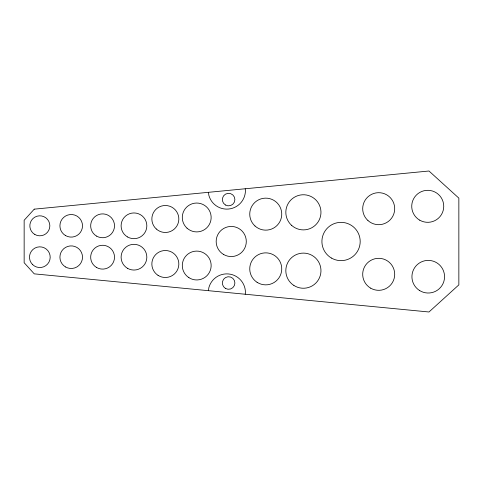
<?xml version="1.0" encoding="UTF-8"?>
<svg xmlns="http://www.w3.org/2000/svg" width="483" height="483" viewBox="0 0 483 483"><rect width="100%" height="100%" fill="white"/><g stroke="black" fill="none" stroke-linecap="round" stroke-linejoin="round"><path stroke-width="0.72" d="M208.457 290.681L208.861 287.645A18.608 18.608 0 0 1 245.436 292.457L245.201 294.232M245.201 188.768L245.436 190.544A18.608 18.608 0 0 1 208.861 195.355L208.457 192.319M34.251 209.151L24.15 220.272L24.15 262.722L34.257 273.855L428.989 311.988L458.85 284.873L458.85 198.127L428.989 171.012L34.251 209.151M32.518 264.509A10.354 10.354 0 0 0 49.84 259.866A10.354 10.354 0 0 0 37.161 247.187A10.354 10.354 0 0 0 32.518 264.509M65.567 266.972A11.296 11.296 0 0 0 82.508 257.185A11.296 11.296 0 0 0 65.567 247.405A11.296 11.296 0 0 0 65.567 266.972M34.836 234.472A10.004 10.004 0 0 0 49.84 225.815A10.004 10.004 0 0 0 34.836 217.151A10.004 10.004 0 0 0 34.836 234.472M65.567 235.595A11.296 11.296 0 0 0 82.508 225.815A11.296 11.296 0 0 0 65.567 216.028A11.296 11.296 0 0 0 65.567 235.595M96.63 236.139A11.924 11.924 0 0 0 114.513 225.815A11.924 11.924 0 0 0 96.63 215.484A11.924 11.924 0 0 0 96.63 236.139M96.63 267.516A11.924 11.924 0 0 0 114.513 257.185A11.924 11.924 0 0 0 96.63 246.861A11.924 11.924 0 0 0 96.63 267.516M127.536 236.954A12.866 12.866 0 0 0 146.832 225.815A12.866 12.866 0 0 0 127.536 214.669A12.866 12.866 0 0 0 127.536 236.954M127.536 268.331A12.866 12.866 0 0 0 146.832 257.185A12.866 12.866 0 0 0 127.536 246.046A12.866 12.866 0 0 0 127.536 268.331M158.044 275.352A13.494 13.494 0 0 0 178.819 264.66A13.494 13.494 0 0 0 159.167 252.011A13.494 13.494 0 0 0 158.044 275.352M156.275 228.978A13.494 13.494 0 0 0 178.529 221.848A13.494 13.494 0 0 0 161.225 206.144A13.494 13.494 0 0 0 156.275 228.978M187.018 228.163A14.436 14.436 0 0 0 210.823 220.532A14.436 14.436 0 0 0 192.312 203.729A14.436 14.436 0 0 0 187.018 228.163M188.907 277.659A14.436 14.436 0 0 0 211.137 266.224A14.436 14.436 0 0 0 190.115 252.694A14.436 14.436 0 0 0 188.907 277.659M223.701 254.541A15.058 15.058 0 0 0 246.294 241.5A15.058 15.058 0 0 0 223.701 228.459A15.058 15.058 0 0 0 223.701 254.541M367.943 220.532A15.999 15.999 0 0 0 394.339 212.073A15.999 15.999 0 0 0 373.818 193.448A15.999 15.999 0 0 0 367.943 220.532M370.696 288.176A15.999 15.999 0 0 0 394.702 274.314A15.999 15.999 0 0 0 370.696 260.458A15.999 15.999 0 0 0 370.696 288.176M419.733 220.176A15.999 15.999 0 0 0 443.738 206.313A15.999 15.999 0 0 0 419.733 192.457A15.999 15.999 0 0 0 419.733 220.176M257.089 282.314A15.999 15.999 0 0 0 281.728 269.629A15.999 15.999 0 0 0 258.423 254.632A15.999 15.999 0 0 0 257.089 282.314M254.988 225.99A15.999 15.999 0 0 0 281.384 217.531A15.999 15.999 0 0 0 260.862 198.905A15.999 15.999 0 0 0 254.988 225.99M331.477 258.073A19.139 19.139 0 0 0 360.191 241.5A19.139 19.139 0 0 0 331.477 224.927A19.139 19.139 0 0 0 331.477 258.073M293.887 285.453A17.569 17.569 0 0 0 320.947 271.524A17.569 17.569 0 0 0 295.354 255.054A17.569 17.569 0 0 0 293.887 285.453M291.587 225.332A17.569 17.569 0 0 0 320.567 216.046A17.569 17.569 0 0 0 298.035 195.591A17.569 17.569 0 0 0 291.587 225.332M419.419 290.428A16.313 16.313 0 0 0 444.541 277.496A16.313 16.313 0 0 0 420.778 262.203A16.313 16.313 0 0 0 419.419 290.428M225.483 288.442A6.273 6.273 0 0 0 234.895 283.008A6.273 6.273 0 0 0 225.483 277.568A6.273 6.273 0 0 0 225.483 288.442M225.483 205.015A6.273 6.273 0 0 0 234.895 199.582A6.273 6.273 0 0 0 225.483 194.148A6.273 6.273 0 0 0 225.483 205.015"/></g></svg>
